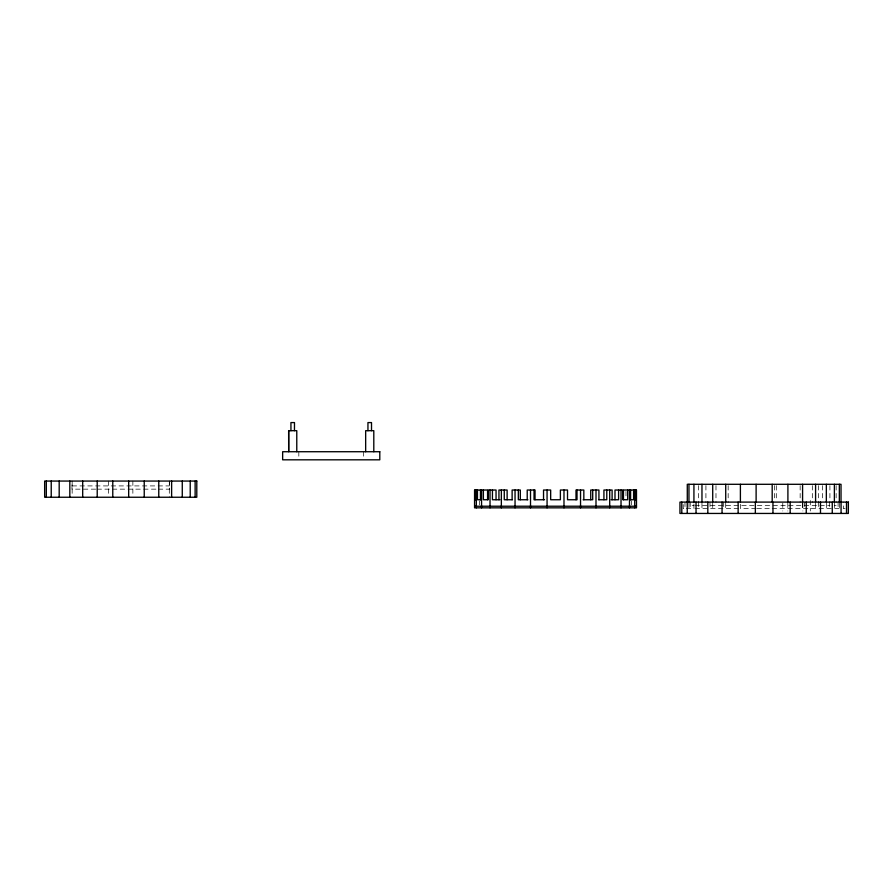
<?xml version="1.0" encoding="UTF-8"?>
<svg xmlns="http://www.w3.org/2000/svg" width="893" height="893" viewBox="0 0 893 893"><rect width="100%" height="100%" fill="white"/><g stroke="black" fill="none" stroke-linecap="round" stroke-linejoin="round"><path stroke-width="0.67" stroke-dasharray="4.46 3.35" d="M72.154 485.915L169.302 485.915M95.663 489.152L71.987 489.152L71.987 481.059M97.047 489.152L110.978 489.152M112.373 489.152L156.934 489.152M158.318 489.152L169.458 489.152L169.458 481.059M692.164 505.349L693.738 505.349M694.899 505.349L829.921 505.349M834.564 505.349L836.138 505.349M686.293 508.586L693.928 508.586L693.928 503.183M695.044 508.586L739.147 508.586M756.114 508.586L740.397 508.586L740.397 503.183M756.996 508.586L771.318 508.586M772.188 508.586L842.021 508.586M845.091 508.586L843.327 508.586L843.327 502.1M839.342 503.183L839.342 508.586M838.092 502.1L838.092 508.586M836.138 485.613L836.138 502.714M834.375 503.183L834.375 508.586M829.921 485.613L829.921 502.714M829.63 502.1L829.63 508.586M826.338 503.183L826.338 508.586M822.386 485.613L822.386 500.08M818.39 485.613L818.39 502.714M818.312 502.1L818.312 508.586M815.588 503.183L815.588 508.586M812.317 485.613L812.317 502.714M810.297 500.482L810.297 511.008M804.626 502.1L804.626 508.586M802.874 503.072L802.874 511.008M802.584 503.183L802.584 508.586M800.15 485.613L800.15 502.714M787.827 503.072L787.827 511.008M782.77 503.072L782.77 511.008M776.296 485.647L776.296 500.482M774.678 485.613L774.678 500.08M728.163 485.613L728.163 502.714M725.719 503.183L725.719 508.586M723.687 502.1L723.687 508.586M715.985 485.613L715.985 502.714M712.714 503.183L712.714 508.586M709.991 502.1L709.991 508.586M705.916 485.613L705.916 502.714M701.965 503.183L701.965 508.586M698.672 502.1L698.672 508.586M698.393 485.613L698.393 502.714M690.211 502.1L690.211 508.586M688.961 503.183L688.961 508.586M684.987 502.1L684.987 508.586L683.212 508.586L683.212 503.395M631.597 500.817L631.597 504.869M625.982 491.418L625.982 498.35M479.452 500.817L479.452 504.869M363.596 451.724L363.596 457.127M298.831 451.724L298.831 457.127M169.302 481.059L169.302 497.245M132.867 481.059L132.867 495.894M108.578 481.059L108.578 495.894M72.154 481.059L72.154 495.983"/><path stroke-width="1.34" d="M288.673 430.683L288.673 451.724L288.64 430.683L296.777 430.683L296.777 451.724M480.914 499.745L477.454 499.745L477.454 490.023M499.946 499.745L492.445 499.745L492.445 490.023M512.359 499.745L504.266 499.745L504.266 490.023M527.919 499.745L518.342 499.745L518.342 490.023M544.54 499.745L534.036 499.745L534.036 490.023M583.129 499.745L592.706 499.745L592.706 490.023M598.69 499.745L606.782 499.745L606.782 490.023M611.102 499.745L618.603 499.745L618.603 490.023M630.134 499.745L633.595 499.745L633.595 490.023M474.563 506.219L636.486 506.219M846.508 502.1L846.508 513.442M841.072 502.1L841.072 513.442M841.027 501.833L841.027 484.296L687.286 484.296L687.286 501.833M839.342 484.296L839.342 501.833M834.375 484.296L834.375 501.833M832.265 502.1L832.265 513.442M826.338 484.296L826.338 501.833M820.488 502.1L820.488 513.442M815.588 484.296L815.588 501.833M806.256 502.1L806.256 513.442M802.584 484.296L802.584 501.833M790.171 502.1L790.171 513.442M787.905 484.296L787.905 501.833M772.958 502.1L772.958 513.442M772.188 484.296L772.188 501.833M756.114 484.296L756.114 501.833M755.355 502.1L755.355 513.442M740.397 484.296L740.397 501.833M738.131 502.1L738.131 513.442M725.719 484.296L725.719 501.833M722.057 502.1L722.057 513.442M712.714 484.296L712.714 501.833M707.814 502.1L707.814 513.442M701.965 484.296L701.965 501.833M696.038 502.1L696.038 513.442M693.928 484.296L693.928 501.833M688.961 484.296L688.961 501.833M687.242 502.1L687.242 513.442M681.794 502.1L681.794 513.442M636.106 490.023L636.106 499.745L635.09 499.745L635.09 490.023M634.711 490.023L634.711 507.838M630.592 490.023L630.592 499.745M629.487 490.023L629.487 507.838M627.679 490.023L627.679 499.745L622.823 499.745L622.823 490.023L614.998 490.023L614.998 499.745M623.47 499.745L623.47 490.023L636.486 490.023L636.486 507.838L474.563 507.838L474.563 490.023L487.578 490.023L487.578 499.745M621.026 490.023L621.026 507.838M612.107 499.745L612.107 490.023L603.925 490.023L603.925 499.745M609.696 490.023L609.696 507.838M598.924 499.745L598.924 490.023L590.731 490.023L590.731 499.745M595.999 490.023L595.999 507.838M583.832 499.745L583.832 490.023L576.007 490.023L576.007 499.745M580.539 490.023L580.539 507.838M577.012 490.023L577.012 499.745L567.513 499.745L567.513 490.023L560.38 490.023L560.38 499.745L550.668 499.745L550.668 490.023L543.536 490.023L543.536 499.745M563.985 490.023L563.985 507.838M547.063 490.023L547.063 507.838M535.041 499.745L535.041 490.023L527.216 490.023L527.216 499.745M530.509 490.023L530.509 507.838M520.318 499.745L520.318 490.023L512.124 490.023L512.124 499.745M515.049 490.023L515.049 507.838M507.124 499.745L507.124 490.023L498.941 490.023L498.941 499.745M501.353 490.023L501.353 507.838M496.05 499.745L496.05 490.023L488.225 490.023L488.225 499.745L483.37 499.745L483.37 490.023M490.023 490.023L490.023 507.838M481.561 490.023L481.561 507.838M480.456 490.023L480.456 499.745M476.337 490.023L476.337 507.838M475.958 490.023L475.958 499.745L474.942 499.745L474.942 490.023M373.799 451.724L373.799 430.683L365.661 430.683L365.661 451.724M371.51 430.683L371.51 422.579L367.949 422.579L367.949 430.683M294.456 430.683L294.489 422.579L290.928 422.579L290.951 430.683M195.132 481.059L195.132 497.245M190.22 481.059L190.22 497.245M182.272 481.059L182.272 497.245M171.623 481.059L171.623 497.245M158.764 481.059L158.764 497.245M144.231 481.059L144.231 497.245M128.67 481.059L128.67 497.245M112.775 481.059L112.775 497.245M97.214 481.059L97.214 497.245M82.692 481.059L82.692 497.245M69.821 481.059L69.821 497.245M59.184 481.059L59.184 497.245M51.225 481.059L51.225 497.245M46.313 481.059L46.313 497.245M379.793 451.724L282.646 451.724L282.646 459.817L379.793 459.817L379.793 451.724M196.795 481.059L44.65 481.059L44.65 497.245L196.795 497.245L196.795 481.059M848.35 502.1L679.953 502.1L679.953 513.442L848.35 513.442L848.35 502.1"/></g></svg>
